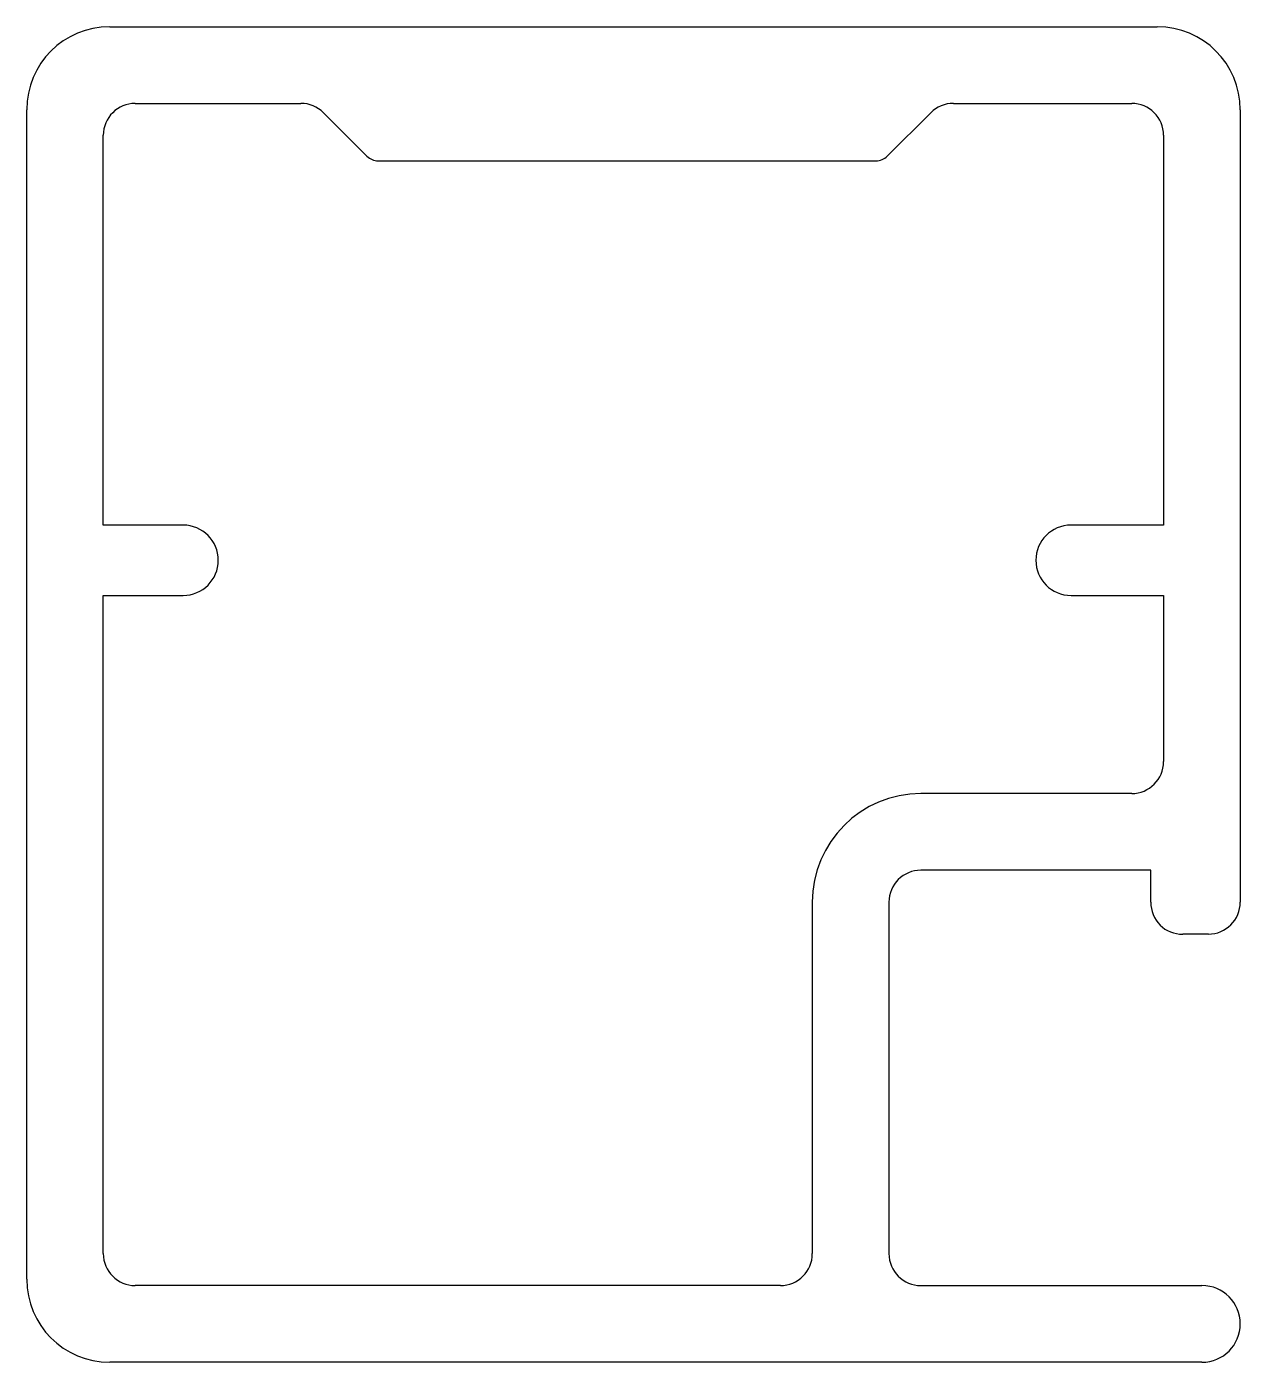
# Model space of a CAD drawing. Extents: x 1724 to 1743, y 192.9 to 213.8.
import ezdxf

# ---------------------------------------------------------------- set-up
doc = ezdxf.new("R2010")
doc.units = 0
doc.header["$LTSCALE"] = 15
doc.layers.get('0').update_dxf_attribs({"linetype": 'CONTINUOUS'})
doc.layers.add('OLCU', color=242, linetype='CONTINUOUS')

msp = doc.modelspace()

# ---------------------------------------------------------------- linework, layer by layer
for p, q in [((1725.252, 213.767), (1741.652, 213.767)), ((1725.652, 212.567), (1728.245, 212.567)), ((1738.46, 212.567), (1741.252, 212.567)), ((1723.952, 194.167), (1723.952, 212.467)), ((1728.599, 212.42), (1729.279, 211.74)), ((1737.426, 211.74), (1738.106, 212.42)), ((1742.952, 212.467), (1742.952, 200.067)), ((1725.152, 205.967), (1725.152, 212.067)), ((1741.752, 212.067), (1741.752, 205.967)), ((1729.456, 211.667), (1737.249, 211.667)), ((1726.402, 205.967), (1725.152, 205.967)), ((1741.752, 205.967), (1740.302, 205.967)), ((1725.152, 194.567), (1725.152, 204.867)), ((1725.152, 204.867), (1726.402, 204.867)), ((1740.302, 204.867), (1741.752, 204.867)), ((1741.752, 204.867), (1741.752, 202.267)), ((1741.252, 201.767), (1737.952, 201.767)), ((1741.552, 200.567), (1737.952, 200.567)), ((1741.552, 200.067), (1741.552, 200.567)), ((1736.252, 200.067), (1736.252, 194.567)), ((1737.452, 200.067), (1737.452, 194.567)), ((1742.452, 199.567), (1742.052, 199.567)), ((1735.752, 194.067), (1725.652, 194.067)), ((1737.952, 194.067), (1742.352, 194.067)), ((1742.352, 192.867), (1725.252, 192.867))]:
    msp.add_line(p, q)
for centre, radius, start, end in [((1725.252, 212.467), 1.3, 90, 180), ((1741.652, 212.467), 1.3, 360, 90), ((1725.652, 212.067), 0.5, 90, 180), ((1728.245, 212.067), 0.5, 45, 90), ((1738.46, 212.067), 0.5, 90, 135), ((1741.252, 212.067), 0.5, 0, 90), ((1729.456, 211.917), 0.25, 225, 270), ((1737.249, 211.917), 0.25, 270, 315), ((1726.402, 205.417), 0.55, 270, 90), ((1740.302, 205.417), 0.55, 90, 270), ((1741.252, 202.267), 0.5, 270, 360), ((1737.952, 200.067), 1.7, 90, 180), ((1737.952, 200.067), 0.5, 90, 180), ((1742.042, 200.056), 0.49, 178.7738, 271.2262), ((1742.452, 200.067), 0.5, 270, 0), ((1725.652, 194.567), 0.5, 180, 270), ((1735.752, 194.567), 0.5, 270, 360), ((1737.952, 194.567), 0.5, 180, 270), ((1725.252, 194.167), 1.3, 180, 270), ((1742.352, 193.467), 0.6, 270, 90)]:
    msp.add_arc(centre, radius, start, end)
at = {"layer": 'OLCU', "ltscale": 0.05}
msp.add_line((1742.952, 202.056), (1742.952, 200.067), dxfattribs=at)

doc.saveas('drawing.dxf')
